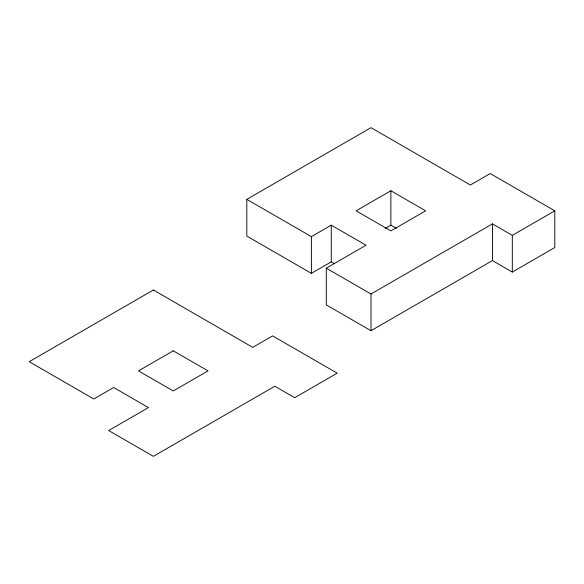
<?xml version="1.0" encoding="UTF-8"?>
<svg xmlns="http://www.w3.org/2000/svg" width="584" height="584" viewBox="0 0 584 584"><rect width="100%" height="100%" fill="white"/><g stroke="black" fill="none" stroke-linecap="round" stroke-linejoin="round"><path stroke-width="0.88" d="M246.813 199.356L371.001 127.655L470.354 185.011L490.224 173.543L554.8 210.824L554.8 247.536L512.314 272.064L492.443 260.595L371.001 330.705L326.295 304.899L326.295 268.187L366.037 245.243L331.259 225.168L311.389 236.637L246.813 199.356L246.813 236.067L311.389 273.349L331.259 261.873L334.355 263.661M390.871 190.749L356.101 210.824L390.871 230.899L425.641 210.824L390.871 190.749L390.871 225.168L385.462 228.293M326.295 268.187L371.001 294L492.443 223.884L512.314 235.359L554.8 210.824M390.871 225.168L396.281 228.293M512.314 235.359L512.314 272.064M492.443 223.884L492.443 260.595M371.001 294L371.001 330.705M331.259 225.168L331.259 261.873M311.389 236.637L311.389 273.349M153.388 290L29.2 361.7L93.776 398.989L113.646 387.513L148.424 407.588L108.682 430.532L153.388 456.345L274.83 386.236L294.701 397.704L337.187 373.176L272.611 335.888L252.741 347.363L153.388 290M173.258 350.809L138.488 370.884L173.258 390.959L208.028 370.884L173.258 350.809"/></g></svg>
